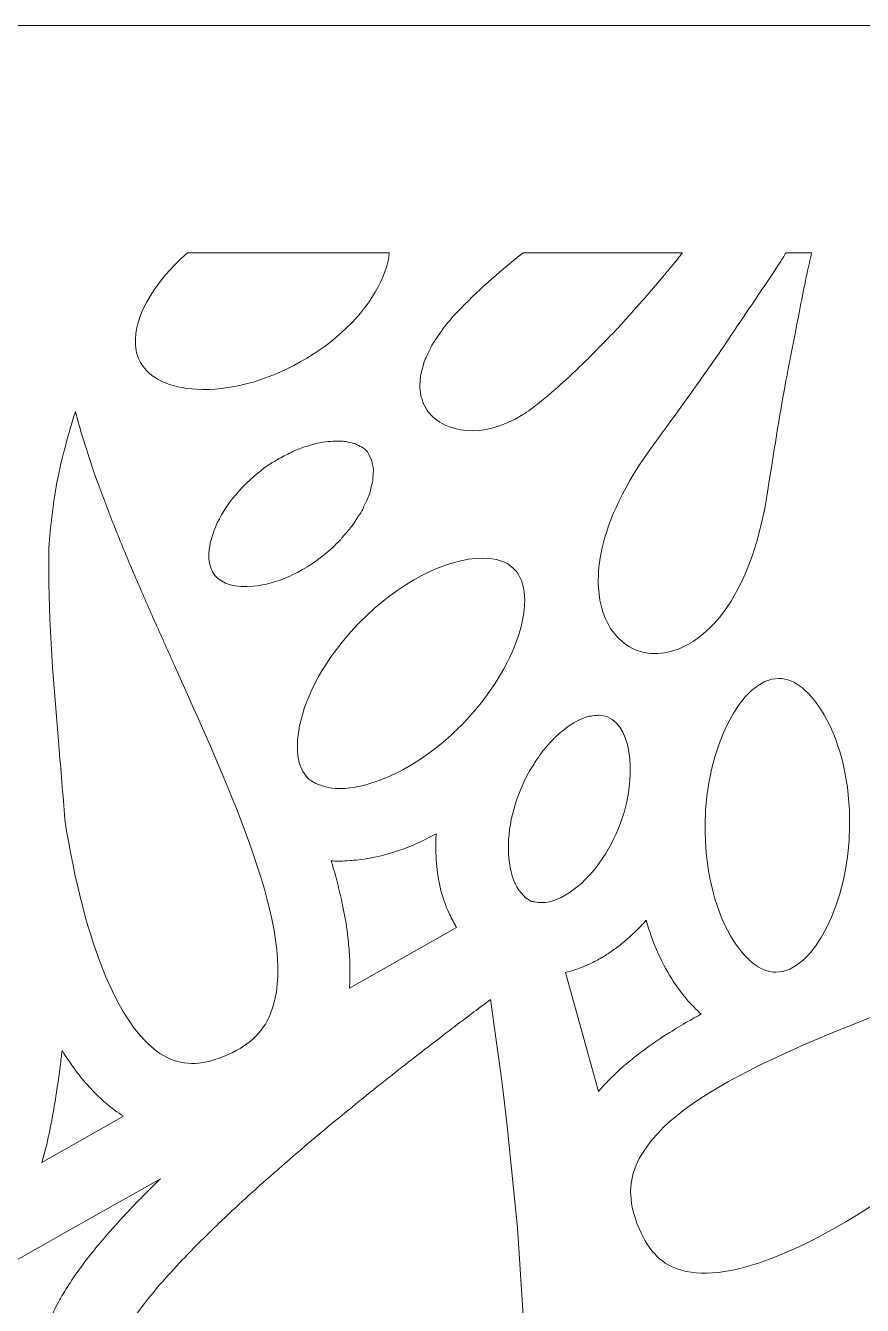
# Model space of a CAD drawing. Header units: millimetres. Extents: x 31 to 886, y -1164 to 562.
# Drawn here: x 803.97 to 829.75, y 522.23 to 561.66 of the extents above; entities that cross this region are included whole.
import ezdxf

# ---------------------------------------------------------------- set-up
doc = ezdxf.new("R2010")
doc.units = ezdxf.units.MM
doc.header["$MEASUREMENT"] = 0
doc.layers.add('Layer 5', color=7, linetype='Continuous')

msp = doc.modelspace()

# ---------------------------------------------------------------- linework, layer by layer
at = {"layer": 'Layer 5', "lineweight": 0}
msp.add_lwpolyline([(501.002, 561.656), (501.002, 0.429), (501.002, 0.429), (886.3, 0.429), (886.3, 160.194), (886.3, 561.656), (501.002, 561.656)], dxfattribs=at)
for points, knots in [([(814.834, 553.608), (814.364, 552.719), (813.51, 551.896), (812.432, 551.293), (811.361, 550.695), (810.227, 550.397), (809.242, 550.451), (808.397, 550.494), (807.782, 550.787), (807.51, 551.273), (807.446, 551.386), (807.401, 551.51), (807.376, 551.641), (807.201, 552.523), (807.857, 553.707), (808.957, 554.656), (808.957, 554.656), (815.174, 554.656), (815.174, 554.656), (815.145, 554.334), (815.032, 553.98), (814.834, 553.608)], [0, 0, 0, 0, 1, 1, 1, 2, 2, 2, 3, 3, 3, 4, 4, 4, 5, 5, 5, 6, 6, 6, 7, 7, 7, 7]), ([(824.062, 554.471), (824.062, 554.471), (823.872, 554.239), (823.872, 554.239), (823.785, 554.132), (823.698, 554.025), (823.616, 553.928), (823.616, 553.928), (823.19, 553.43), (823.19, 553.43), (823.112, 553.338), (823.034, 553.248), (822.961, 553.164), (822.961, 553.164), (822.558, 552.716), (822.558, 552.716), (822.483, 552.631), (822.408, 552.548), (822.338, 552.472), (822.338, 552.472), (822.038, 552.154), (822.038, 552.154), (821.94, 552.049), (821.842, 551.944), (821.75, 551.849), (821.75, 551.849), (821.468, 551.563), (821.468, 551.563), (821.377, 551.472), (821.287, 551.38), (821.204, 551.299), (821.204, 551.299), (820.948, 551.054), (820.948, 551.054), (820.864, 550.973), (820.781, 550.893), (820.705, 550.822), (820.705, 550.822), (820.509, 550.646), (820.509, 550.646), (820.421, 550.566), (820.334, 550.487), (820.258, 550.42), (820.258, 550.42), (820.082, 550.272), (820.082, 550.272), (820.006, 550.207), (819.931, 550.144), (819.869, 550.094), (819.869, 550.094), (819.737, 549.992), (819.737, 549.992), (819.667, 549.937), (819.597, 549.882), (819.538, 549.838), (819.446, 549.772), (819.363, 549.716), (819.291, 549.67), (818.042, 548.89), (816.884, 549.116), (816.382, 549.743), (816.36, 549.769), (816.343, 549.801), (816.309, 549.861), (816.309, 549.861), (816.279, 549.913), (816.279, 549.913), (816.264, 549.938), (816.249, 549.964), (816.236, 549.994), (816.218, 550.034), (816.204, 550.077), (816.175, 550.164), (816.166, 550.19), (816.157, 550.216), (816.151, 550.246), (816.141, 550.289), (816.137, 550.334), (816.129, 550.411), (816.129, 550.411), (816.121, 550.478), (816.121, 550.478), (816.118, 550.5), (816.115, 550.522), (816.115, 550.546), (816.114, 550.592), (816.119, 550.64), (816.129, 550.744), (816.129, 550.744), (816.137, 550.828), (816.137, 550.828), (816.139, 550.853), (816.14, 550.879), (816.145, 550.904), (816.154, 550.954), (816.169, 551.005), (816.195, 551.092), (816.195, 551.092), (816.244, 551.266), (816.244, 551.266), (816.249, 551.284), (816.254, 551.303), (816.261, 551.322), (816.287, 551.391), (816.323, 551.463), (816.371, 551.559), (816.371, 551.559), (816.454, 551.732), (816.454, 551.732), (816.464, 551.756), (816.475, 551.781), (816.489, 551.806), (816.543, 551.9), (816.611, 551.996), (816.71, 552.136), (816.71, 552.136), (816.732, 552.167), (816.732, 552.167), (816.755, 552.2), (816.777, 552.233), (816.815, 552.291), (816.827, 552.31), (816.839, 552.33), (816.855, 552.351), (817.007, 552.548), (817.183, 552.748), (817.376, 552.944), (818.009, 553.586), (818.655, 554.148), (819.298, 554.656), (819.298, 554.656), (824.212, 554.656), (824.212, 554.656), (824.162, 554.594), (824.112, 554.532), (824.062, 554.471)], [0, 0, 0, 0, 1, 1, 1, 2, 2, 2, 3, 3, 3, 4, 4, 4, 5, 5, 5, 6, 6, 6, 7, 7, 7, 8, 8, 8, 9, 9, 9, 10, 10, 10, 11, 11, 11, 12, 12, 12, 13, 13, 13, 14, 14, 14, 15, 15, 15, 16, 16, 16, 17, 17, 17, 18, 18, 18, 19, 19, 19, 20, 20, 20, 21, 21, 21, 22, 22, 22, 23, 23, 23, 24, 24, 24, 25, 25, 25, 26, 26, 26, 27, 27, 27, 28, 28, 28, 29, 29, 29, 30, 30, 30, 31, 31, 31, 32, 32, 32, 33, 33, 33, 34, 34, 34, 35, 35, 35, 36, 36, 36, 37, 37, 37, 38, 38, 38, 39, 39, 39, 40, 40, 40, 41, 41, 41, 42, 42, 42, 43, 43, 43, 44, 44, 44, 45, 45, 45, 45]), ([(828.05, 554.027), (827.919, 553.412), (827.8, 552.788), (827.681, 552.164), (827.681, 552.164), (827.533, 551.402), (827.533, 551.402), (827.487, 551.175), (827.442, 550.948), (827.4, 550.719), (827.196, 549.591), (827.009, 548.458), (826.843, 547.352), (826.363, 544.149), (825.106, 543), (824.4, 542.6), (823.844, 542.286), (823.245, 542.223), (822.758, 542.426), (822.271, 542.627), (821.893, 543.095), (821.723, 543.71), (821.506, 544.492), (821.429, 546.192), (823.354, 548.797), (824.024, 549.702), (824.692, 550.635), (825.34, 551.568), (825.478, 551.767), (825.611, 551.967), (825.759, 552.189), (825.844, 552.318), (825.93, 552.447), (826.017, 552.575), (826.017, 552.575), (826.217, 552.87), (826.217, 552.87), (826.555, 553.367), (826.894, 553.865), (827.219, 554.366), (827.282, 554.462), (827.341, 554.559), (827.402, 554.656), (827.402, 554.656), (828.191, 554.656), (828.191, 554.656), (828.143, 554.447), (828.095, 554.238), (828.05, 554.027)], [0, 0, 0, 0, 1, 1, 1, 2, 2, 2, 3, 3, 3, 4, 4, 4, 5, 5, 5, 6, 6, 6, 7, 7, 7, 8, 8, 8, 9, 9, 9, 10, 10, 10, 11, 11, 11, 12, 12, 12, 13, 13, 13, 14, 14, 14, 15, 15, 15, 16, 16, 16, 16]), ([(807.903, 543.398), (807.903, 543.398), (808.012, 543.154), (808.012, 543.154), (808.203, 542.724), (808.396, 542.294), (808.589, 541.865), (810.548, 537.513), (812.399, 533.403), (811.516, 531.216), (811.273, 530.613), (810.813, 530.194), (810.068, 529.896), (809.338, 529.604), (808.773, 529.61), (808.233, 529.916), (806.888, 530.68), (805.8, 533.27), (805.172, 537.198), (805.119, 537.967), (805.055, 538.727), (804.991, 539.483), (804.991, 539.483), (804.981, 539.608), (804.981, 539.608), (804.807, 541.661), (804.643, 543.601), (804.686, 545.575), (804.732, 546.228), (804.811, 546.884), (804.929, 547.577), (805.002, 547.944), (805.098, 548.346), (805.232, 548.842), (805.258, 548.936), (805.284, 549.029), (805.311, 549.125), (805.311, 549.125), (805.332, 549.199), (805.332, 549.199), (805.387, 549.387), (805.443, 549.575), (805.501, 549.762), (805.54, 549.617), (805.581, 549.467), (805.626, 549.311), (805.626, 549.311), (805.694, 549.081), (805.694, 549.081), (805.82, 548.659), (805.958, 548.232), (806.105, 547.812), (806.105, 547.812), (806.165, 547.646), (806.165, 547.646), (806.321, 547.209), (806.482, 546.782), (806.656, 546.34), (806.656, 546.34), (806.681, 546.277), (806.681, 546.277), (806.857, 545.833), (807.044, 545.385), (807.234, 544.936), (807.234, 544.936), (807.332, 544.706), (807.332, 544.706), (807.518, 544.272), (807.708, 543.836), (807.903, 543.398)], [0, 0, 0, 0, 1, 1, 1, 2, 2, 2, 3, 3, 3, 4, 4, 4, 5, 5, 5, 6, 6, 6, 7, 7, 7, 8, 8, 8, 9, 9, 9, 10, 10, 10, 11, 11, 11, 12, 12, 12, 13, 13, 13, 14, 14, 14, 15, 15, 15, 16, 16, 16, 17, 17, 17, 18, 18, 18, 19, 19, 19, 20, 20, 20, 21, 21, 21, 22, 22, 22, 23, 23, 23, 23]), ([(810.987, 544.384), (810.44, 544.332), (810.016, 544.451), (809.8, 544.719), (809.584, 544.987), (809.557, 545.423), (809.723, 545.948), (809.941, 546.635), (810.442, 547.321), (811.135, 547.88), (811.311, 548.023), (811.506, 548.158), (811.728, 548.291), (811.755, 548.306), (811.782, 548.32), (811.83, 548.344), (811.83, 548.344), (811.94, 548.399), (811.94, 548.399), (812.096, 548.482), (812.215, 548.543), (812.33, 548.59), (812.384, 548.612), (812.436, 548.63), (812.508, 548.654), (812.508, 548.654), (812.566, 548.674), (812.566, 548.674), (812.682, 548.713), (812.796, 548.75), (812.906, 548.776), (812.982, 548.794), (813.057, 548.807), (813.134, 548.82), (813.237, 548.836), (813.338, 548.847), (813.44, 548.852), (813.44, 548.852), (813.482, 548.854), (813.482, 548.854), (813.522, 548.856), (813.562, 548.858), (813.603, 548.858), (813.62, 548.858), (813.637, 548.858), (813.654, 548.857), (813.701, 548.855), (813.746, 548.85), (813.789, 548.846), (813.864, 548.837), (813.937, 548.822), (814.056, 548.791), (814.073, 548.786), (814.091, 548.782), (814.109, 548.776), (814.155, 548.759), (814.205, 548.735), (814.282, 548.691), (814.282, 548.691), (814.34, 548.664), (814.34, 548.664), (814.412, 548.615), (814.466, 548.567), (814.503, 548.522), (814.516, 548.504), (814.528, 548.477), (814.555, 548.421), (814.555, 548.421), (814.63, 548.27), (814.63, 548.27), (814.639, 548.246), (814.643, 548.22), (814.651, 548.17), (814.651, 548.17), (814.676, 548.04), (814.676, 548.04), (814.679, 548.025), (814.682, 548.01), (814.684, 547.999), (814.686, 547.958), (814.682, 547.917), (814.678, 547.848), (814.678, 547.848), (814.671, 547.705), (814.671, 547.705), (814.67, 547.683), (814.669, 547.661), (814.666, 547.639), (814.659, 547.591), (814.645, 547.542), (814.62, 547.45), (814.62, 547.45), (814.581, 547.294), (814.581, 547.294), (814.574, 547.268), (814.568, 547.243), (814.56, 547.218), (814.539, 547.159), (814.512, 547.1), (814.469, 547.008), (814.469, 547.008), (814.394, 546.839), (814.394, 546.839), (814.382, 546.81), (814.37, 546.782), (814.357, 546.757), (814.319, 546.687), (814.274, 546.618), (814.208, 546.518), (814.208, 546.518), (814.093, 546.336), (814.093, 546.336), (814.081, 546.316), (814.069, 546.296), (814.054, 546.277), (813.989, 546.189), (813.915, 546.104), (813.821, 545.997), (813.821, 545.997), (813.788, 545.959), (813.788, 545.959), (813.757, 545.925), (813.729, 545.89), (813.687, 545.838), (813.678, 545.826), (813.668, 545.814), (813.656, 545.802), (813.506, 545.644), (813.342, 545.494), (813.172, 545.356), (812.479, 544.797), (811.703, 544.452), (810.987, 544.384)], [0, 0, 0, 0, 1, 1, 1, 2, 2, 2, 3, 3, 3, 4, 4, 4, 5, 5, 5, 6, 6, 6, 7, 7, 7, 8, 8, 8, 9, 9, 9, 10, 10, 10, 11, 11, 11, 12, 12, 12, 13, 13, 13, 14, 14, 14, 15, 15, 15, 16, 16, 16, 17, 17, 17, 18, 18, 18, 19, 19, 19, 20, 20, 20, 21, 21, 21, 22, 22, 22, 23, 23, 23, 24, 24, 24, 25, 25, 25, 26, 26, 26, 27, 27, 27, 28, 28, 28, 29, 29, 29, 30, 30, 30, 31, 31, 31, 32, 32, 32, 33, 33, 33, 34, 34, 34, 35, 35, 35, 36, 36, 36, 37, 37, 37, 38, 38, 38, 39, 39, 39, 40, 40, 40, 41, 41, 41, 42, 42, 42, 43, 43, 43, 44, 44, 44, 44]), ([(818.053, 545.248), (818.47, 545.248), (818.791, 545.141), (819.007, 544.931), (819.84, 544.115), (819.09, 541.83), (817.434, 540.138), (816.518, 539.201), (815.458, 538.538), (814.45, 538.269), (814.228, 538.209), (814.014, 538.171), (813.815, 538.156), (813.535, 538.134), (813.269, 538.169), (813.027, 538.263), (812.861, 538.326), (812.75, 538.39), (812.676, 538.461), (812.331, 538.799), (812.249, 539.429), (812.445, 540.233), (812.693, 541.246), (813.333, 542.319), (814.249, 543.254), (815.453, 544.484), (816.91, 545.248), (818.053, 545.248)], [0, 0, 0, 0, 1, 1, 1, 2, 2, 2, 3, 3, 3, 4, 4, 4, 5, 5, 5, 6, 6, 6, 7, 7, 7, 8, 8, 8, 9, 9, 9, 9]), ([(827.087, 532.493), (826.604, 532.498), (826.109, 532.896), (825.693, 533.613), (825.172, 534.514), (824.893, 535.731), (824.907, 537.042), (824.932, 539.397), (826.018, 541.542), (827.184, 541.543), (827.667, 541.537), (828.161, 541.14), (828.576, 540.423), (829.097, 539.521), (829.376, 538.304), (829.362, 536.995), (829.337, 534.638), (828.251, 532.493), (827.087, 532.493)], [0, 0, 0, 0, 1, 1, 1, 2, 2, 2, 3, 3, 3, 4, 4, 4, 5, 5, 5, 6, 6, 6, 6]), ([(822.224, 536.895), (822.049, 536.475), (821.829, 536.089), (821.568, 535.749), (820.969, 534.967), (820.202, 534.529), (819.662, 534.658), (819.622, 534.668), (819.583, 534.675), (819.535, 534.68), (819.504, 534.698), (819.444, 534.741), (819.416, 534.761), (819.416, 534.761), (819.407, 534.768), (819.407, 534.768), (819.392, 534.778), (819.377, 534.789), (819.362, 534.798), (819.346, 534.816), (819.329, 534.834), (819.31, 534.854), (819.108, 535.056), (818.97, 535.349), (818.899, 535.723), (818.764, 536.442), (818.88, 537.299), (819.227, 538.135), (819.305, 538.323), (819.397, 538.511), (819.508, 538.709), (819.508, 538.709), (819.607, 538.865), (819.607, 538.865), (819.681, 538.986), (819.757, 539.105), (819.839, 539.215), (819.871, 539.257), (819.904, 539.297), (819.958, 539.364), (820.039, 539.464), (820.122, 539.56), (820.224, 539.664), (820.257, 539.698), (820.29, 539.731), (820.324, 539.764), (820.41, 539.845), (820.503, 539.922), (820.608, 540.001), (820.608, 540.001), (820.695, 540.068), (820.695, 540.068), (820.924, 540.225), (821.159, 540.339), (821.322, 540.376), (821.358, 540.379), (821.395, 540.383), (821.437, 540.389), (821.533, 540.405), (821.6, 540.411), (821.635, 540.408), (821.635, 540.408), (821.699, 540.401), (821.699, 540.401), (821.806, 540.391), (821.869, 540.372), (821.902, 540.358), (822.686, 540.033), (822.84, 538.382), (822.224, 536.895)], [0, 0, 0, 0, 1, 1, 1, 2, 2, 2, 3, 3, 3, 4, 4, 4, 5, 5, 5, 6, 6, 6, 7, 7, 7, 8, 8, 8, 9, 9, 9, 10, 10, 10, 11, 11, 11, 12, 12, 12, 13, 13, 13, 14, 14, 14, 15, 15, 15, 16, 16, 16, 17, 17, 17, 18, 18, 18, 19, 19, 19, 20, 20, 20, 21, 21, 21, 22, 22, 22, 23, 23, 23, 23]), ([(816.7, 535.309), (816.75, 535.045), (816.825, 534.782), (816.931, 534.508), (816.956, 534.443), (816.984, 534.383), (817.011, 534.326), (817.011, 534.326), (817.032, 534.283), (817.032, 534.283), (817.103, 534.129), (817.175, 533.992), (817.251, 533.868), (817.251, 533.868), (813.946, 531.997), (813.946, 531.997), (813.95, 532.054), (813.953, 532.11), (813.956, 532.167), (813.964, 532.339), (813.966, 532.514), (813.961, 532.691), (813.961, 532.691), (813.96, 532.786), (813.96, 532.786), (813.958, 532.846), (813.957, 532.907), (813.953, 532.97), (813.942, 533.172), (813.921, 533.379), (813.896, 533.581), (813.896, 533.581), (813.889, 533.648), (813.889, 533.648), (813.885, 533.693), (813.88, 533.738), (813.873, 533.787), (813.835, 534.056), (813.785, 534.335), (813.725, 534.617), (813.714, 534.67), (813.701, 534.724), (813.688, 534.774), (813.688, 534.774), (813.67, 534.853), (813.67, 534.853), (813.622, 535.061), (813.571, 535.269), (813.514, 535.485), (813.49, 535.571), (813.465, 535.657), (813.44, 535.743), (813.44, 535.743), (813.421, 535.808), (813.421, 535.808), (813.41, 535.847), (813.398, 535.886), (813.387, 535.925), (813.543, 535.91), (813.704, 535.91), (813.864, 535.925), (813.864, 535.925), (813.983, 535.935), (813.983, 535.935), (814.045, 535.938), (814.108, 535.942), (814.174, 535.949), (814.483, 535.984), (814.763, 536.036), (815.03, 536.107), (815.351, 536.193), (815.689, 536.313), (816.036, 536.465), (816.118, 536.5), (816.199, 536.542), (816.277, 536.583), (816.277, 536.583), (816.369, 536.63), (816.369, 536.63), (816.449, 536.67), (816.535, 536.712), (816.623, 536.757), (816.589, 536.252), (816.614, 535.766), (816.7, 535.309)], [0, 0, 0, 0, 1, 1, 1, 2, 2, 2, 3, 3, 3, 4, 4, 4, 5, 5, 5, 6, 6, 6, 7, 7, 7, 8, 8, 8, 9, 9, 9, 10, 10, 10, 11, 11, 11, 12, 12, 12, 13, 13, 13, 14, 14, 14, 15, 15, 15, 16, 16, 16, 17, 17, 17, 18, 18, 18, 19, 19, 19, 20, 20, 20, 21, 21, 21, 22, 22, 22, 23, 23, 23, 24, 24, 24, 25, 25, 25, 26, 26, 26, 27, 27, 27, 28, 28, 28, 28]), ([(832.384, 532.01), (832.833, 532.18), (833.283, 532.352), (833.731, 532.524), (833.731, 532.524), (834.016, 532.633), (834.016, 532.633), (834.462, 532.805), (834.906, 532.98), (835.349, 533.157), (835.349, 533.157), (835.637, 533.274), (835.637, 533.274), (836.075, 533.452), (836.508, 533.632), (836.934, 533.817), (836.934, 533.817), (837.2, 533.934), (837.2, 533.934), (837.704, 534.157), (838.109, 534.344), (838.475, 534.521), (838.475, 534.521), (838.649, 534.609), (838.649, 534.609), (839.015, 534.79), (839.376, 534.979), (839.719, 535.169), (839.719, 535.169), (839.808, 535.217), (839.808, 535.217), (839.864, 535.247), (839.92, 535.278), (839.976, 535.309), (840.083, 535.37), (840.189, 535.432), (840.297, 535.496), (840.206, 535.336), (840.113, 535.175), (840.018, 535.016), (840.018, 535.016), (839.941, 534.884), (839.941, 534.884), (839.653, 534.405), (839.348, 533.939), (839.037, 533.499), (839.037, 533.499), (839.001, 533.448), (839.001, 533.448), (838.589, 532.871), (838.183, 532.353), (837.762, 531.867), (837.502, 531.568), (837.233, 531.276), (836.964, 531), (836.891, 530.926), (836.795, 530.829), (836.672, 530.706), (835.948, 529.985), (834.448, 528.553), (832.526, 527.062), (832.208, 526.816), (831.879, 526.568), (831.54, 526.323), (828.288, 523.961), (825.673, 522.891), (824.184, 523.309), (823.588, 523.473), (823.184, 523.869), (822.874, 524.592), (822.558, 525.329), (822.529, 525.951), (822.784, 526.55), (823.706, 528.72), (827.921, 530.318), (832.384, 532.01)], [0, 0, 0, 0, 1, 1, 1, 2, 2, 2, 3, 3, 3, 4, 4, 4, 5, 5, 5, 6, 6, 6, 7, 7, 7, 8, 8, 8, 9, 9, 9, 10, 10, 10, 11, 11, 11, 12, 12, 12, 13, 13, 13, 14, 14, 14, 15, 15, 15, 16, 16, 16, 17, 17, 17, 18, 18, 18, 19, 19, 19, 20, 20, 20, 21, 21, 21, 22, 22, 22, 23, 23, 23, 24, 24, 24, 25, 25, 25, 25]), ([(822.144, 529.366), (822.144, 529.366), (822.1, 529.324), (822.1, 529.324), (821.97, 529.2), (821.846, 529.074), (821.729, 528.945), (821.691, 528.903), (821.654, 528.861), (821.617, 528.819), (821.617, 528.819), (820.601, 532.484), (820.601, 532.484), (820.624, 532.489), (820.646, 532.495), (820.668, 532.501), (820.796, 532.534), (820.923, 532.575), (821.053, 532.623), (821.155, 532.662), (821.257, 532.704), (821.359, 532.752), (821.48, 532.809), (821.601, 532.871), (821.724, 532.942), (821.822, 533), (821.919, 533.064), (822.015, 533.131), (822.126, 533.207), (822.236, 533.285), (822.346, 533.373), (822.444, 533.453), (822.54, 533.541), (822.632, 533.626), (822.632, 533.626), (822.67, 533.661), (822.67, 533.661), (822.755, 533.74), (822.84, 533.819), (822.919, 533.903), (822.976, 533.963), (823.032, 534.027), (823.086, 534.091), (823.116, 533.995), (823.147, 533.904), (823.177, 533.817), (823.177, 533.817), (823.21, 533.713), (823.21, 533.713), (823.237, 533.626), (823.265, 533.539), (823.297, 533.459), (823.44, 533.096), (823.59, 532.78), (823.757, 532.491), (823.899, 532.246), (824.062, 532.011), (824.267, 531.753), (824.291, 531.723), (824.314, 531.693), (824.336, 531.666), (824.477, 531.499), (824.628, 531.343), (824.787, 531.201), (824.748, 531.179), (824.709, 531.158), (824.67, 531.136), (824.67, 531.136), (824.633, 531.116), (824.633, 531.116), (824.553, 531.072), (824.473, 531.028), (824.392, 530.982), (824.195, 530.868), (824.005, 530.753), (823.82, 530.636), (823.82, 530.636), (823.63, 530.519), (823.63, 530.519), (823.385, 530.359), (823.151, 530.196), (822.934, 530.033), (822.896, 530.005), (822.861, 529.977), (822.828, 529.949), (822.828, 529.949), (822.783, 529.913), (822.783, 529.913), (822.614, 529.782), (822.452, 529.649), (822.3, 529.512), (822.245, 529.463), (822.193, 529.414), (822.144, 529.366)], [0, 0, 0, 0, 1, 1, 1, 2, 2, 2, 3, 3, 3, 4, 4, 4, 5, 5, 5, 6, 6, 6, 7, 7, 7, 8, 8, 8, 9, 9, 9, 10, 10, 10, 11, 11, 11, 12, 12, 12, 13, 13, 13, 14, 14, 14, 15, 15, 15, 16, 16, 16, 17, 17, 17, 18, 18, 18, 19, 19, 19, 20, 20, 20, 21, 21, 21, 22, 22, 22, 23, 23, 23, 24, 24, 24, 25, 25, 25, 26, 26, 26, 27, 27, 27, 28, 28, 28, 29, 29, 29, 30, 30, 30, 31, 31, 31, 31]), ([(813.847, 528.191), (813.847, 528.191), (814.027, 528.338), (814.027, 528.338), (814.321, 528.578), (814.615, 528.814), (814.902, 529.043), (814.902, 529.043), (815.055, 529.163), (815.055, 529.163), (815.328, 529.381), (815.598, 529.593), (815.86, 529.798), (815.86, 529.798), (815.961, 529.876), (815.961, 529.876), (816.234, 530.089), (816.496, 530.291), (816.752, 530.486), (816.752, 530.486), (816.926, 530.62), (816.926, 530.62), (817.166, 530.803), (817.395, 530.977), (817.613, 531.141), (817.613, 531.141), (817.781, 531.267), (817.781, 531.267), (817.96, 531.402), (818.132, 531.529), (818.291, 531.648), (818.291, 531.648), (818.642, 529.144), (818.642, 529.144), (818.699, 528.698), (818.757, 528.231), (818.812, 527.754), (818.812, 527.754), (819.13, 524.618), (819.13, 524.618), (819.13, 524.618), (819.327, 521.431), (819.327, 521.431), (819.335, 521.204), (819.341, 520.981), (819.345, 520.764), (819.345, 520.764), (819.349, 520.463), (819.349, 520.463), (819.351, 520.342), (819.352, 520.221), (819.352, 520.106), (819.352, 520.106), (819.351, 519.852), (819.351, 519.852), (819.35, 519.722), (819.349, 519.591), (819.347, 519.469), (819.347, 519.469), (819.34, 519.212), (819.34, 519.212), (819.336, 519.093), (819.333, 518.976), (819.329, 518.865), (819.329, 518.865), (819.316, 518.61), (819.316, 518.61), (819.31, 518.501), (819.303, 518.394), (819.295, 518.288), (819.295, 518.288), (819.278, 518.052), (819.278, 518.052), (819.269, 517.95), (819.259, 517.85), (819.249, 517.75), (819.241, 517.677), (819.233, 517.605), (819.224, 517.531), (819.213, 517.438), (819.2, 517.349), (819.181, 517.223), (819.174, 517.17), (819.166, 517.118), (819.156, 517.061), (819.142, 516.975), (819.125, 516.894), (819.109, 516.811), (819.109, 516.811), (819.075, 516.645), (819.075, 516.645), (819.059, 516.575), (819.041, 516.508), (819.011, 516.401), (819.011, 516.401), (818.982, 516.29), (818.982, 516.29), (818.95, 516.187), (818.917, 516.09), (818.88, 516), (817.917, 513.674), (815.653, 512.1), (813.112, 511.988), (813.072, 511.986), (813.031, 511.983), (812.955, 511.975), (812.933, 511.977), (812.91, 511.978), (812.892, 511.978), (812.892, 511.978), (812.884, 511.978), (812.884, 511.978), (812.884, 511.978), (812.832, 511.978), (812.832, 511.978), (811.991, 511.978), (811.173, 512.137), (810.401, 512.449), (810.401, 512.449), (810.281, 512.496), (810.281, 512.496), (807.009, 513.896), (805.454, 517.709), (806.816, 520.996), (806.876, 521.138), (806.967, 521.311), (807.097, 521.525), (807.097, 521.525), (807.128, 521.579), (807.128, 521.579), (807.243, 521.763), (807.381, 521.96), (807.562, 522.199), (807.562, 522.199), (807.63, 522.289), (807.63, 522.289), (807.798, 522.505), (807.983, 522.729), (808.181, 522.954), (808.181, 522.954), (808.291, 523.079), (808.291, 523.079), (808.501, 523.314), (808.722, 523.555), (808.958, 523.798), (808.958, 523.798), (809.068, 523.911), (809.068, 523.911), (809.32, 524.169), (809.581, 524.429), (809.876, 524.712), (809.876, 524.712), (809.904, 524.739), (809.904, 524.739), (810.179, 525.003), (810.465, 525.269), (810.755, 525.534), (810.755, 525.534), (810.85, 525.622), (810.85, 525.622), (811.139, 525.884), (811.435, 526.147), (811.735, 526.409), (811.735, 526.409), (811.896, 526.55), (811.896, 526.55), (812.189, 526.804), (812.484, 527.057), (812.78, 527.306), (812.78, 527.306), (812.964, 527.461), (812.964, 527.461), (813.259, 527.708), (813.554, 527.953), (813.847, 528.191)], [0, 0, 0, 0, 1, 1, 1, 2, 2, 2, 3, 3, 3, 4, 4, 4, 5, 5, 5, 6, 6, 6, 7, 7, 7, 8, 8, 8, 9, 9, 9, 10, 10, 10, 11, 11, 11, 12, 12, 12, 13, 13, 13, 14, 14, 14, 15, 15, 15, 16, 16, 16, 17, 17, 17, 18, 18, 18, 19, 19, 19, 20, 20, 20, 21, 21, 21, 22, 22, 22, 23, 23, 23, 24, 24, 24, 25, 25, 25, 26, 26, 26, 27, 27, 27, 28, 28, 28, 29, 29, 29, 30, 30, 30, 31, 31, 31, 32, 32, 32, 33, 33, 33, 34, 34, 34, 35, 35, 35, 36, 36, 36, 37, 37, 37, 38, 38, 38, 39, 39, 39, 40, 40, 40, 41, 41, 41, 42, 42, 42, 43, 43, 43, 44, 44, 44, 45, 45, 45, 46, 46, 46, 47, 47, 47, 48, 48, 48, 49, 49, 49, 50, 50, 50, 51, 51, 51, 52, 52, 52, 53, 53, 53, 54, 54, 54, 55, 55, 55, 56, 56, 56, 57, 57, 57, 58, 58, 58, 58]), ([(826.476, 513.127), (825.624, 513.844), (825.278, 515.469), (826.863, 517.877), (827.121, 518.268), (827.405, 518.67), (827.757, 519.141), (829.489, 521.463), (831.413, 523.247), (832.887, 524.536), (835.751, 526.618), (837.955, 528.813), (838.563, 529.436), (838.865, 529.744), (839.162, 530.068), (839.443, 530.392), (839.508, 530.461), (839.574, 530.533), (839.64, 530.606), (836.336, 521.27), (832.085, 515.164), (830.618, 513.785), (830.618, 513.785), (830.617, 513.785), (830.617, 513.785), (829.091, 512.35), (827.379, 512.369), (826.476, 513.127)], [0, 0, 0, 0, 1, 1, 1, 2, 2, 2, 3, 3, 3, 4, 4, 4, 5, 5, 5, 6, 6, 6, 7, 7, 7, 8, 8, 8, 9, 9, 9, 9]), ([(804.69, 527.518), (804.79, 528.004), (804.878, 528.511), (804.967, 529.112), (804.982, 529.215), (804.996, 529.317), (805.009, 529.418), (805.009, 529.418), (805.032, 529.599), (805.032, 529.599), (805.053, 529.761), (805.073, 529.922), (805.091, 530.082), (805.091, 530.082), (805.093, 530.079), (805.093, 530.079), (805.244, 529.831), (805.407, 529.594), (805.575, 529.375), (805.625, 529.311), (805.676, 529.25), (805.733, 529.181), (805.733, 529.181), (805.762, 529.146), (805.762, 529.146), (805.908, 528.974), (806.061, 528.812), (806.218, 528.663), (806.218, 528.663), (806.263, 528.621), (806.263, 528.621), (806.314, 528.572), (806.366, 528.523), (806.417, 528.479), (806.616, 528.31), (806.803, 528.171), (806.983, 528.057), (806.983, 528.057), (804.468, 526.634), (804.468, 526.634), (804.556, 526.933), (804.629, 527.224), (804.69, 527.518)], [0, 0, 0, 0, 1, 1, 1, 2, 2, 2, 3, 3, 3, 4, 4, 4, 5, 5, 5, 6, 6, 6, 7, 7, 7, 8, 8, 8, 9, 9, 9, 10, 10, 10, 11, 11, 11, 12, 12, 12, 13, 13, 13, 14, 14, 14, 14]), ([(805.335, 524.553), (805.335, 524.553), (808.119, 526.129), (808.119, 526.129), (808.006, 526.018), (807.895, 525.909), (807.788, 525.802), (807.788, 525.802), (807.685, 525.7), (807.685, 525.7), (807.483, 525.495), (807.288, 525.293), (807.096, 525.088), (807.096, 525.088), (806.958, 524.938), (806.958, 524.938), (806.816, 524.784), (806.678, 524.632), (806.543, 524.479), (806.543, 524.479), (806.39, 524.302), (806.39, 524.302), (806.239, 524.126), (806.094, 523.952), (805.945, 523.763), (805.945, 523.763), (805.904, 523.713), (805.904, 523.713), (805.752, 523.52), (805.614, 523.331), (805.487, 523.148), (805.458, 523.106), (805.43, 523.065), (805.406, 523.027), (805.406, 523.027), (805.382, 522.992), (805.382, 522.992), (805.286, 522.848), (805.197, 522.707), (805.111, 522.56), (805.08, 522.508), (805.049, 522.455), (805.022, 522.408), (804.906, 522.197), (804.819, 522.021), (804.75, 521.853), (804.615, 521.528), (804.499, 521.178), (804.384, 520.75), (804.359, 520.655), (804.337, 520.56), (804.313, 520.462), (804.232, 520.106), (804.177, 519.785), (804.14, 519.457), (804.134, 519.417), (804.128, 519.376), (804.125, 519.338), (804.092, 518.999), (804.083, 518.64), (804.095, 518.244), (804.098, 518.15), (804.104, 518.057), (804.112, 517.942), (804.132, 517.647), (804.166, 517.351), (804.214, 517.063), (804.214, 517.063), (804.225, 516.988), (804.225, 516.988), (804.233, 516.934), (804.241, 516.88), (804.251, 516.827), (804.3, 516.577), (804.362, 516.326), (804.44, 516.064), (804.273, 516.202), (804.115, 516.338), (803.967, 516.469), (803.967, 516.469), (803.929, 516.504), (803.929, 516.504), (803.544, 516.847), (803.148, 517.229), (802.718, 517.672), (802.639, 517.753), (802.563, 517.837), (802.47, 517.937), (802.47, 517.937), (802.359, 518.058), (802.359, 518.058), (802.078, 518.36), (801.807, 518.668), (801.53, 518.999), (801.53, 518.999), (801.498, 519.038), (801.498, 519.038), (801.393, 519.164), (801.289, 519.289), (801.187, 519.418), (800.916, 519.76), (800.653, 520.113), (800.383, 520.498), (800.383, 520.498), (800.271, 520.652), (800.271, 520.652), (800.232, 520.705), (800.193, 520.759), (800.155, 520.815), (800.029, 521.001), (799.902, 521.196), (799.771, 521.405), (799.771, 521.405), (805.335, 524.553), (805.335, 524.553)], [0, 0, 0, 0, 1, 1, 1, 2, 2, 2, 3, 3, 3, 4, 4, 4, 5, 5, 5, 6, 6, 6, 7, 7, 7, 8, 8, 8, 9, 9, 9, 10, 10, 10, 11, 11, 11, 12, 12, 12, 13, 13, 13, 14, 14, 14, 15, 15, 15, 16, 16, 16, 17, 17, 17, 18, 18, 18, 19, 19, 19, 20, 20, 20, 21, 21, 21, 22, 22, 22, 23, 23, 23, 24, 24, 24, 25, 25, 25, 26, 26, 26, 27, 27, 27, 28, 28, 28, 29, 29, 29, 30, 30, 30, 31, 31, 31, 32, 32, 32, 33, 33, 33, 34, 34, 34, 35, 35, 35, 36, 36, 36, 37, 37, 37, 38, 38, 38, 38])]:
    msp.add_open_spline(points, degree=3, knots=knots, dxfattribs=at)

doc.saveas('drawing.dxf')
